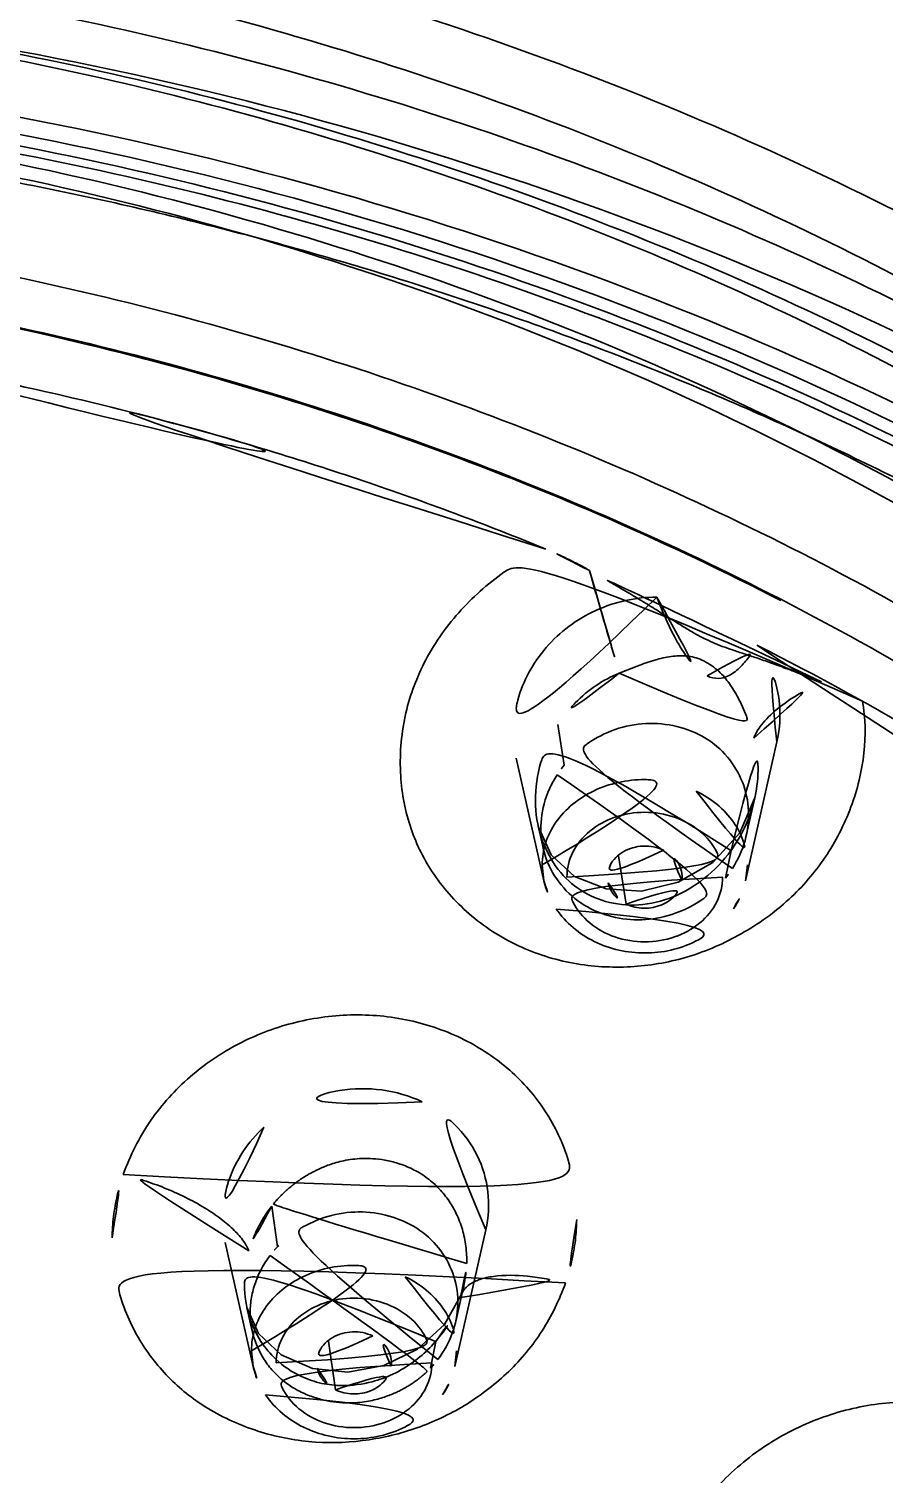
# Model space of a CAD drawing. Extents: x 16296684858 to 16296688009, y -37409618718 to -37409616409.
# Drawn here: x 16296685870.95 to 16296685881.24, y -37409617573.46 to -37409617556.06 of the extents above; entities that cross this region are included whole.
import ezdxf

# ---------------------------------------------------------------- set-up
doc = ezdxf.new("R2010")
doc.units = 0
doc.header["$LTSCALE"] = 10
doc.header["$MEASUREMENT"] = 0
doc.layers.get('0').update_dxf_attribs({"linetype": 'CONTINUOUS'})

msp = doc.modelspace()

# ---------------------------------------------------------------- linework, layer by layer
at = {"color": 7, "linetype": 'Continuous', "lineweight": 30}
for p, q in [((16296685877.391529, -37409617564.923363), (16296685877.318029, -37409617564.433937)), ((16296685879.577379, -37409617566.314636), (16296685879.955139, -37409617564.64045)), ((16296685877.14979, -37409617566.314331), (16296685876.81708, -37409617564.838074)), ((16296685879.58532, -37409617565.770409), (16296685879.68734, -37409617565.317963)), ((16296685877.08083, -37409617565.656754), (16296685877.139271, -37409617565.916206)), ((16296685879.33618, -37409617566.281693), (16296685879.40189, -37409617565.950882)), ((16296685877.14979, -37409617566.314331), (16296685877.128611, -37409617566.124779)), ((16296685878.13862, -37409617566.595169), (16296685878.0485, -37409617566.014023)), ((16296685879.598619, -37409617566.124779), (16296685879.577379, -37409617566.314636)), ((16296685873.94206, -37409617570.723213), (16296685873.872629, -37409617570.234093)), ((16296685876.07757, -37409617572.165024), (16296685876.449051, -37409617570.518623)), ((16296685873.649969, -37409617572.164726), (16296685873.313259, -37409617570.670677)), ((16296685876.087391, -37409617571.623718), (16296685876.185289, -37409617571.189537)), ((16296685876.18367, -37409617571.196541), (16296685876.15345, -37409617571.302612)), ((16296685873.574671, -37409617571.453133), (16296685873.63875, -37409617571.737801)), ((16296685874.6388, -37409617572.445557), (16296685874.55477, -37409617571.858833)), ((16296685875.785931, -37409617572.182854), (16296685875.84679, -37409617571.862373)), ((16296685873.649969, -37409617572.164726), (16296685873.62878, -37409617571.975159)), ((16296685876.098789, -37409617571.975159), (16296685876.07757, -37409617572.165024))]:
    msp.add_line(p, q, dxfattribs=at)
for points in [[(16296685879.68367, -37409617565.325668), (16296685879.50654, -37409617565.738297), (16296685879.183331, -37409617566.093491), (16296685878.766109, -37409617566.333618), (16296685878.323561, -37409617566.439903), (16296685877.898359, -37409617566.413368), (16296685877.51581, -37409617566.262917), (16296685877.235571, -37409617566.003616), (16296685877.08305, -37409617565.667603)], [(16296685873.94203, -37409617570.723213), (16296685873.946751, -37409617570.71814), (16296685873.951811, -37409617570.713089), (16296685873.956779, -37409617570.707863)], [(16296685876.1535, -37409617571.302467), (16296685875.95451, -37409617571.659897), (16296685875.62846, -37409617571.957771), (16296685875.222059, -37409617572.154091), (16296685874.790119, -37409617572.231453), (16296685874.364639, -37409617572.188271), (16296685873.984831, -37409617572.02491), (16296685873.714081, -37409617571.768066), (16296685873.574221, -37409617571.452583)]]:
    msp.add_lwpolyline(points, dxfattribs=at)
for centre, radius, start, end in [((16296685879.009859, -37409617567.695053), 4.055604, 60.8764751, 68.5649919), ((16296685878.404131, -37409617565.743172), 1.302863, 141.0051404, 147.2292129), ((16296685878.353201, -37409617565.485458), 1.26501, 320.9915702, 327.3372435), ((16296685874.858629, -37409617571.591904), 1.262833, 136.5356907, 142.7327276), ((16296685874.639561, -37409617570.832451), 1.586865, 319.5316329, 341.5530378), ((16296685874.89599, -37409617571.338867), 1.226493, 316.5191887, 322.8430989)]:
    msp.add_arc(centre, radius, start, end, dxfattribs=at)
for points, knots in [([(16296685838.436371, -37409617553.029137), (16296685840.97139, -37409617551.585327), (16296685846.404711, -37409617549.172546), (16296685855.129419, -37409617547.109581), (16296685864.175039, -37409617546.626968), (16296685873.1404, -37409617547.746811), (16296685881.63249, -37409617550.422127), (16296685889.27632, -37409617554.54583), (16296685895.72501, -37409617559.943871), (16296685899.087959, -37409617564.327873), (16296685900.45472, -37409617566.63784)], [0, 0, 0, 0, 0.12552644, 0.253952699, 0.383757922, 0.513215735, 0.640651098, 0.76469359, 0.884512769, 1, 1, 1, 1]), ([(16296685838.592569, -37409617553.293793), (16296685841.094, -37409617551.886131), (16296685846.44771, -37409617549.53054), (16296685855.034121, -37409617547.500923), (16296685863.93799, -37409617546.997887), (16296685872.77363, -37409617548.044617), (16296685881.162519, -37409617550.597397), (16296685888.743959, -37409617554.553101), (16296685895.184231, -37409617559.745941), (16296685898.591021, -37409617563.976387), (16296685899.993099, -37409617566.210403)], [0, 0, 0, 0, 0.125457381, 0.253874606, 0.383717193, 0.513251754, 0.64078535, 0.764908658, 0.884716325, 1, 1, 1, 1]), ([(16296685899.015511, -37409617584.328484), (16296685899.01543, -37409617582.924667), (16296685898.780069, -37409617580.100922), (16296685897.7309, -37409617575.959862), (16296685896.008261, -37409617571.983223), (16296685893.647949, -37409617568.24762), (16296685890.6971, -37409617564.822037), (16296685887.212959, -37409617561.769478), (16296685883.261761, -37409617559.14563), (16296685878.917669, -37409617556.998444), (16296685874.26136, -37409617555.367363), (16296685869.380131, -37409617554.282806), (16296685866.042589, -37409617553.938744), (16296685864.36381, -37409617553.862343)], [0, 0, 0, 0, 0.082872383, 0.166372417, 0.251125844, 0.337635245, 0.426243483, 0.517115681, 0.610243305, 0.705455563, 0.802445015, 0.900793155, 1, 1, 1, 1]), ([(16296685864.36385, -37409617554.529388), (16296685866.00453, -37409617554.605698), (16296685869.26609, -37409617554.945137), (16296685874.03565, -37409617556.009369), (16296685878.58489, -37409617557.607162), (16296685882.828671, -37409617559.708763), (16296685886.688299, -37409617562.27562), (16296685890.091431, -37409617565.260918), (16296685892.973499, -37409617568.610229), (16296685895.278681, -37409617572.262077), (16296685896.961, -37409617576.149147), (16296685897.98559, -37409617580.196617), (16296685898.215441, -37409617582.956413), (16296685898.215509, -37409617584.328484)], [0, 0, 0, 0, 0.099211066, 0.197559421, 0.29454633, 0.389754587, 0.482877991, 0.573746824, 0.662353343, 0.748863091, 0.83361891, 0.917122913, 1, 1, 1, 1]), ([(16296685899.665291, -37409617586.045883), (16296685899.665211, -37409617584.631042), (16296685899.430229, -37409617581.78392), (16296685898.382059, -37409617577.606354), (16296685896.660971, -37409617573.593384), (16296685894.301901, -37409617569.8181), (16296685891.34992, -37409617566.348503), (16296685887.858789, -37409617563.246948), (16296685883.89806, -37409617560.572929), (16296685879.540119, -37409617558.372978), (16296685874.86268, -37409617556.685989), (16296685869.95155, -37409617555.543823), (16296685864.900961, -37409617554.968437), (16296685859.80724, -37409617554.969658), (16296685854.763269, -37409617555.546333), (16296685849.86208, -37409617556.687202), (16296685845.194071, -37409617558.370506), (16296685840.84341, -37409617560.565277), (16296685836.887621, -37409617563.233139), (16296685833.39843, -37409617566.328491), (16296685830.444389, -37409617569.794228), (16296685828.080009, -37409617573.570251), (16296685826.352989, -37409617577.588867), (16296685825.30089, -37409617581.774803), (16296685825.06522, -37409617584.628159), (16296685825.0653, -37409617586.045883)], [0, 0, 0, 0, 0.039480573, 0.079296804, 0.119690272, 0.160821969, 0.203059758, 0.246376118, 0.290732494, 0.336042186, 0.382252965, 0.429155458, 0.47642631, 0.523791486, 0.570989488, 0.617786329, 0.663899361, 0.709132394, 0.753418549, 0.796672849, 0.838889695, 0.88006022, 0.920531113, 0.960438825, 1, 1, 1, 1]), ([(16296685901.025749, -37409617587.723747), (16296685901.02533, -37409617585.616272), (16296685900.516331, -37409617581.350456), (16296685898.269831, -37409617575.243042), (16296685894.639311, -37409617569.634277), (16296685889.777809, -37409617564.740517), (16296685883.87981, -37409617560.738632), (16296685877.17182, -37409617557.773514), (16296685869.908159, -37409617555.950706), (16296685862.361641, -37409617555.335838), (16296685854.81539, -37409617555.951241), (16296685847.552361, -37409617557.774353), (16296685840.84539, -37409617560.739868), (16296685834.94833, -37409617564.741814), (16296685830.08753, -37409617569.635674), (16296685826.45793, -37409617575.245049), (16296685824.21244, -37409617581.353127), (16296685823.70435, -37409617585.619324), (16296685823.70442, -37409617587.726952)], [0, 0, 0, 0, 0.056788102, 0.114505619, 0.173904519, 0.235421111, 0.299151519, 0.36485857, 0.43204217, 0.500009946, 0.567975549, 0.635153529, 0.700853634, 0.764575878, 0.826087762, 0.88548764, 0.94320817, 1, 1, 1, 1]), ([(16296685825.7153, -37409617586.045883), (16296685825.715219, -37409617584.655937), (16296685825.945749, -37409617581.858597), (16296685826.9751, -37409617577.753769), (16296685828.66584, -37409617573.810478), (16296685830.98344, -37409617570.100922), (16296685833.883381, -37409617566.692017), (16296685837.31287, -37409617563.644798), (16296685841.20385, -37409617561.017509), (16296685845.485069, -37409617558.855942), (16296685850.080441, -37409617557.198257), (16296685854.90572, -37409617556.075722), (16296685859.86862, -37409617555.510078), (16296685864.87429, -37409617555.511093), (16296685869.83116, -37409617556.077744), (16296685874.647551, -37409617557.198837), (16296685879.234699, -37409617558.852966), (16296685883.509781, -37409617561.00956), (16296685887.396749, -37409617563.630898), (16296685890.82514, -37409617566.672073), (16296685893.72794, -37409617570.077164), (16296685896.05167, -37409617573.78746), (16296685897.749189, -37409617577.73642), (16296685898.783381, -37409617581.849541), (16296685899.015209, -37409617584.653061), (16296685899.015301, -37409617586.045883)], [0, 0, 0, 0, 0.039474285, 0.079290558, 0.119687987, 0.160818636, 0.203049312, 0.246357654, 0.290706797, 0.336012441, 0.382214469, 0.429115805, 0.476390614, 0.523763173, 0.570969719, 0.61777358, 0.66388826, 0.709126849, 0.753412861, 0.796664323, 0.838879123, 0.880053881, 0.920533265, 0.960444101, 1, 1, 1, 1]), ([(16296685898.21537, -37409617585.436478), (16296685898.21529, -37409617584.064407), (16296685897.985439, -37409617581.304558), (16296685896.960819, -37409617577.257057), (16296685895.278469, -37409617573.36998), (16296685892.973261, -37409617569.718117), (16296685890.09116, -37409617566.368797), (16296685886.688009, -37409617563.38353), (16296685882.828369, -37409617560.816689), (16296685878.58461, -37409617558.715111), (16296685874.0354, -37409617557.117332), (16296685869.26589, -37409617556.053146), (16296685866.00437, -37409617555.713707), (16296685864.36371, -37409617555.637398)], [0, 0, 0, 0, 0.082878256, 0.16638322, 0.251139803, 0.337650112, 0.426256973, 0.517125903, 0.610249134, 0.705456924, 0.802443058, 0.900790326, 1, 1, 1, 1]), ([(16296685824.372299, -37409617587.729851), (16296685824.389709, -37409617585.667099), (16296685824.920071, -37409617581.495628), (16296685827.157881, -37409617575.531593), (16296685830.739889, -37409617570.058937), (16296685835.517509, -37409617565.28669), (16296685841.301821, -37409617561.386047), (16296685847.87216, -37409617558.496536), (16296685854.98189, -37409617556.72081), (16296685862.366079, -37409617556.122093), (16296685869.7502, -37409617556.721718), (16296685876.859751, -37409617558.498306), (16296685883.429831, -37409617561.388519), (16296685889.21382, -37409617565.28978), (16296685893.991131, -37409617570.062508), (16296685897.57283, -37409617575.535507), (16296685899.81036, -37409617581.499786), (16296685900.340521, -37409617585.671387), (16296685900.357821, -37409617587.734192)], [0, 0, 0, 0, 0.05678601, 0.114514615, 0.173928905, 0.235458901, 0.299192793, 0.364892258, 0.432055309, 0.499996706, 0.567938184, 0.635101458, 0.700801363, 0.764536033, 0.826067175, 0.885482865, 0.943212823, 1, 1, 1, 1]), ([(16296685900.114321, -37409617587.75853), (16296685900.098921, -37409617585.708107), (16296685899.57535, -37409617581.561142), (16296685897.3554, -37409617575.631157), (16296685893.79826, -37409617570.189163), (16296685889.051649, -37409617565.443123), (16296685883.303459, -37409617561.563499), (16296685876.77319, -37409617558.689217), (16296685869.7062, -37409617556.922401), (16296685862.366079, -37409617556.326073), (16296685855.02593, -37409617556.921509), (16296685847.958879, -37409617558.687431), (16296685841.428499, -37409617561.56086), (16296685835.68012, -37409617565.43972), (16296685830.933201, -37409617570.185097), (16296685827.375641, -37409617575.62664), (16296685825.15523, -37409617581.556343), (16296685824.63135, -37409617585.703239), (16296685824.61581, -37409617587.753677)], [0, 0, 0, 0, 0.056786885, 0.114515065, 0.173928584, 0.235458445, 0.299193404, 0.364895142, 0.432061271, 0.500005875, 0.567949921, 0.635114431, 0.700813793, 0.7645461, 0.826073551, 0.885485329, 0.943212676, 1, 1, 1, 1]), ([(16296685825.065081, -37409617587.803146), (16296685825.065001, -37409617586.388947), (16296685825.2994, -37409617583.543716), (16296685826.34602, -37409617579.367928), (16296685828.06666, -37409617575.352631), (16296685830.42688, -37409617571.574692), (16296685833.38052, -37409617568.103554), (16296685836.871, -37409617565.002708), (16296685840.83256, -37409617562.328232), (16296685845.191351, -37409617560.128403), (16296685849.866619, -37409617558.442833), (16296685854.77206, -37409617557.301949), (16296685859.817301, -37409617556.726303), (16296685864.90942, -37409617556.726303), (16296685869.95471, -37409617557.301949), (16296685874.860279, -37409617558.442833), (16296685879.535721, -37409617560.128403), (16296685883.89476, -37409617562.328232), (16296685887.856609, -37409617565.002708), (16296685891.347441, -37409617568.103554), (16296685894.301451, -37409617571.574692), (16296685896.66209, -37409617575.3526), (16296685898.383181, -37409617579.367897), (16296685899.43026, -37409617583.543694), (16296685899.665001, -37409617586.388939), (16296685899.66507, -37409617587.803146)], [0, 0, 0, 0, 0.039462523, 0.07924376, 0.119632051, 0.160859264, 0.203083381, 0.246380295, 0.290743779, 0.336091656, 0.382276139, 0.429096748, 0.476314654, 0.523667787, 0.570886287, 0.617708052, 0.663894185, 0.709244101, 0.753609884, 0.796909198, 0.83913564, 0.880364919, 0.920754837, 0.960537117, 1, 1, 1, 1]), ([(16296685839.557079, -37409617563.098343), (16296685842.86722, -37409617560.98555), (16296685850.302469, -37409617557.734222), (16296685862.368971, -37409617556.11248), (16296685874.435061, -37409617557.737213), (16296685881.869511, -37409617560.990379), (16296685885.17914, -37409617563.104012)], [0, 0, 0, 0, 0.246043081, 0.499999746, 0.753956551, 1, 1, 1, 1]), ([(16296685884.816931, -37409617563.627937), (16296685883.240271, -37409617562.524971), (16296685879.85277, -37409617560.557549), (16296685874.32424, -37409617558.419533), (16296685868.437059, -37409617557.110497), (16296685862.368999, -37409617556.669563), (16296685856.300819, -37409617557.108978), (16296685850.413321, -37409617558.416519), (16296685844.884239, -37409617560.553123), (16296685841.496241, -37409617562.519707), (16296685839.91931, -37409617563.622269)], [0, 0, 0, 0, 0.121278671, 0.245636091, 0.372230775, 0.5, 0.627769225, 0.75436391, 0.87872133, 1, 1, 1, 1]), ([(16296685825.285891, -37409617587.96347), (16296685825.285879, -37409617587.707138), (16296685825.296129, -37409617587.19426), (16296685825.31851, -37409617586.438667), (16296685825.385679, -37409617585.69912), (16296685825.451651, -37409617584.971497), (16296685825.5522, -37409617584.245209), (16296685825.674141, -37409617583.515228), (16296685825.80805, -37409617582.781288), (16296685825.9676, -37409617582.032753), (16296685826.16317, -37409617581.277687), (16296685826.38126, -37409617580.494408), (16296685826.63345, -37409617579.699692), (16296685826.928101, -37409617578.874527), (16296685827.24869, -37409617578.032402), (16296685827.63059, -37409617577.157257), (16296685828.044029, -37409617576.260536), (16296685828.533649, -37409617575.3218), (16296685829.069981, -37409617574.358788), (16296685829.700359, -37409617573.343353), (16296685830.39757, -37409617572.304428), (16296685831.21174, -37409617571.205521), (16296685832.117519, -37409617570.089462), (16296685833.16675, -37409617568.91555), (16296685834.330059, -37409617567.738876), (16296685835.656071, -37409617566.529533), (16296685837.10326, -37409617565.343529), (16296685838.7146, -37409617564.16584), (16296685840.44519, -37409617563.04184), (16296685842.324011, -37409617561.967651), (16296685844.30847, -37409617560.977867), (16296685846.414881, -37409617560.07225), (16296685848.60832, -37409617559.273773), (16296685850.893089, -37409617558.585228), (16296685853.239441, -37409617558.020531), (16296685855.64377, -37409617557.582497), (16296685858.0839, -37409617557.277901), (16296685860.55415, -37409617557.108192), (16296685863.037531, -37409617557.076561), (16296685865.52709, -37409617557.183723), (16296685868.006531, -37409617557.430542), (16296685870.46773, -37409617557.816833), (16296685872.89517, -37409617558.3414), (16296685875.279369, -37409617559.002617), (16296685877.60605, -37409617559.797493), (16296685879.864691, -37409617560.722481), (16296685882.043051, -37409617561.773117), (16296685884.12812, -37409617562.942627), (16296685886.110411, -37409617564.225143), (16296685887.97743, -37409617565.611023), (16296685889.72439, -37409617567.095238), (16296685891.3466, -37409617568.672348), (16296685892.839991, -37409617570.339218), (16296685894.197611, -37409617572.089203), (16296685895.41091, -37409617573.91217), (16296685896.473909, -37409617575.799316), (16296685897.38147, -37409617577.741478), (16296685898.12933, -37409617579.729057), (16296685898.71447, -37409617581.753517), (16296685899.13463, -37409617583.806648), (16296685899.387739, -37409617585.879662), (16296685899.44418, -37409617587.269547), (16296685899.44422, -37409617587.96347)], [0, 0, 0, 0, 0.007190914, 0.014390699, 0.021197445, 0.028018065, 0.034884836, 0.041759434, 0.048779693, 0.055812195, 0.063224423, 0.070656159, 0.078620257, 0.086607574, 0.095234104, 0.103891932, 0.113388313, 0.122928724, 0.133585619, 0.144304038, 0.156447333, 0.168675758, 0.182657578, 0.196755371, 0.212828127, 0.229053252, 0.247080326, 0.265290118, 0.28501589, 0.30493842, 0.325971293, 0.347192247, 0.369225933, 0.391418619, 0.41409903, 0.43689168, 0.45994238, 0.483047501, 0.506317209, 0.529578279, 0.552915605, 0.57617996, 0.59943031, 0.622546252, 0.645549679, 0.668364682, 0.690974428, 0.713353614, 0.735386226, 0.757163423, 0.778535544, 0.7996462, 0.820584076, 0.841267779, 0.861726601, 0.881960123, 0.901971914, 0.921806839, 0.94147382, 0.961027832, 0.980533417, 1, 1, 1, 1]), ([(16296685884.675949, -37409617563.858162), (16296685883.119909, -37409617562.743118), (16296685879.766569, -37409617560.752548), (16296685874.275579, -37409617558.588226), (16296685868.415409, -37409617557.262222), (16296685862.368959, -37409617556.815453), (16296685856.322399, -37409617557.260696), (16296685850.46191, -37409617558.585228), (16296685844.970381, -37409617560.748169), (16296685841.61656, -37409617562.7379), (16296685840.06023, -37409617563.852524)], [0, 0, 0, 0, 0.12116473, 0.245498095, 0.372141908, 0.500000532, 0.627858983, 0.754502445, 0.878835522, 1, 1, 1, 1]), ([(16296685896.56522, -37409617586.636948), (16296685896.56514, -37409617585.340134), (16296685896.349779, -37409617582.729912), (16296685895.388781, -37409617578.898987), (16296685893.810249, -37409617575.218567), (16296685891.646669, -37409617571.756653), (16296685888.94006, -37409617568.575783), (16296685885.7397, -37409617565.732689), (16296685882.109079, -37409617563.281502), (16296685878.115459, -37409617561.265259), (16296685873.82918, -37409617559.718819), (16296685869.328171, -37409617558.671181), (16296685864.69735, -37409617558.1427), (16296685860.025669, -37409617558.143051), (16296685855.399309, -37409617558.67141), (16296685850.90461, -37409617559.717232), (16296685846.62393, -37409617561.260437), (16296685842.634621, -37409617563.272476), (16296685839.007271, -37409617565.718437), (16296685835.808109, -37409617568.555946), (16296685833.09918, -37409617571.733337), (16296685830.9303, -37409617575.19622), (16296685829.34597, -37409617578.882263), (16296685828.38117, -37409617582.72123), (16296685828.16515, -37409617585.33741), (16296685828.16523, -37409617586.636948)], [0, 0, 0, 0, 0.039467512, 0.079288874, 0.119704634, 0.16084154, 0.203071313, 0.24638142, 0.290724294, 0.336020102, 0.382189092, 0.429075161, 0.476349266, 0.523730432, 0.570947826, 0.617756344, 0.663861518, 0.709106572, 0.753390268, 0.796640123, 0.838851502, 0.880032855, 0.920531911, 0.960449584, 1, 1, 1, 1]), ([(16296685828.865219, -37409617586.636948), (16296685828.86516, -37409617585.36657), (16296685829.07584, -37409617582.809853), (16296685830.016701, -37409617579.057571), (16296685831.562269, -37409617575.452873), (16296685833.681021, -37409617572.061829), (16296685836.33214, -37409617568.94558), (16296685839.467529, -37409617566.159981), (16296685843.024549, -37409617563.758553), (16296685846.9366, -37409617561.783699), (16296685851.134529, -37409617560.269363), (16296685855.542179, -37409617559.243553), (16296685860.07687, -37409617558.726021), (16296685864.65173, -37409617558.726181), (16296685869.18256, -37409617559.24334), (16296685873.5849, -37409617560.267212), (16296685877.77836, -37409617561.778473), (16296685881.687099, -37409617563.74929), (16296685885.24169, -37409617566.145653), (16296685888.376619, -37409617568.925789), (16296685891.030809, -37409617572.038612), (16296685893.155621, -37409617575.430672), (16296685894.70776, -37409617579.04097), (16296685895.65324, -37409617582.801224), (16296685895.86515, -37409617585.363876), (16296685895.865219, -37409617586.636948)], [0, 0, 0, 0, 0.039470344, 0.079285515, 0.119694774, 0.160825485, 0.203058535, 0.246381229, 0.290734148, 0.336032795, 0.382191341, 0.42906277, 0.476322219, 0.523690669, 0.570898633, 0.617701681, 0.663807516, 0.709064969, 0.753365147, 0.796632508, 0.838852555, 0.880033368, 0.920530722, 0.960445513, 1, 1, 1, 1]), ([(16296685879.999599, -37409617562.93956), (16296685877.3265, -37409617561.561699), (16296685871.54183, -37409617559.459808), (16296685862.36384, -37409617558.409317), (16296685853.18598, -37409617559.459732), (16296685847.401501, -37409617561.561546), (16296685844.72854, -37409617562.939377)], [0, 0, 0, 0, 0.247161741, 0.500008756, 0.752849527, 1, 1, 1, 1]), ([(16296685868.865141, -37409617559.977676), (16296685869.704941, -37409617560.115997), (16296685873.005381, -37409617560.769333), (16296685876.22257, -37409617561.853279), (16296685878.507259, -37409617562.899292)], [0, 0, 0, 0, 0.253013413, 1, 1, 1, 1]), ([(16296685877.17219, -37409617562.320183), (16296685876.44865, -37409617562.023338), (16296685874.97002, -37409617561.471283), (16296685872.687111, -37409617560.778793), (16296685871.126671, -37409617560.409981), (16296685870.33581, -37409617560.248642)], [0, 0, 0, 0, 0.328011538, 0.661460744, 1, 1, 1, 1]), ([(16296685877.69767, -37409617562.577103), (16296685877.63833, -37409617562.543579), (16296685877.520889, -37409617562.480133), (16296685877.345579, -37409617562.394409), (16296685877.22921, -37409617562.343567), (16296685877.17219, -37409617562.320183)], [0, 0, 0, 0, 0.349324033, 0.68406473, 1, 1, 1, 1]), ([(16296685880.98403, -37409617564.152382), (16296685881.02029, -37409617564.356758), (16296685881.02746, -37409617564.794296), (16296685880.868469, -37409617565.438744), (16296685880.559731, -37409617566.042709), (16296685880.107719, -37409617566.568069), (16296685879.54199, -37409617566.970482), (16296685878.906679, -37409617567.251343), (16296685878.230499, -37409617567.372833), (16296685877.542061, -37409617567.343857), (16296685876.86628, -37409617567.142509), (16296685876.270309, -37409617566.771553), (16296685875.814739, -37409617566.272881), (16296685875.518221, -37409617565.688339), (16296685875.394381, -37409617565.029694), (16296685875.44516, -37409617564.341049), (16296685875.68799, -37409617563.663773), (16296685876.100309, -37409617563.068871), (16296685876.612989, -37409617562.61348), (16296685876.99128, -37409617562.385727), (16296685877.171841, -37409617562.320053)], [0, 0, 0, 0, 0.051118625, 0.106066793, 0.162020614, 0.21662313, 0.275104299, 0.331574398, 0.386334605, 0.442816159, 0.499779461, 0.55806621, 0.613503603, 0.664061619, 0.717493818, 0.776571167, 0.831986537, 0.89275689, 0.952683377, 1, 1, 1, 1]), ([(16296685877.69766, -37409617562.577103), (16296685877.730709, -37409617562.692772), (16296685877.797041, -37409617562.924103), (16296685877.893311, -37409617563.257309), (16296685877.979771, -37409617563.554062), (16296685878.033131, -37409617563.735123), (16296685878.05662, -37409617563.814247)], [0, 0, 0, 0, 0.280140806, 0.560422124, 0.807760527, 1, 1, 1, 1]), ([(16296685880.491949, -37409617563.91996), (16296685880.416691, -37409617563.891853), (16296685880.273701, -37409617563.837044), (16296685880.069269, -37409617563.759506), (16296685879.884001, -37409617563.691803), (16296685879.71603, -37409617563.633408), (16296685879.563419, -37409617563.582771), (16296685879.424879, -37409617563.537392), (16296685879.29854, -37409617563.493523), (16296685879.180639, -37409617563.446243), (16296685879.06542, -37409617563.391068), (16296685878.946489, -37409617563.325562), (16296685878.818291, -37409617563.24868), (16296685878.676861, -37409617563.160629), (16296685878.51977, -37409617563.062508), (16296685878.345221, -37409617562.954941), (16296685878.150749, -37409617562.837982), (16296685877.932699, -37409617562.710983), (16296685877.778761, -37409617562.623482), (16296685877.69767, -37409617562.577103)], [0, 0, 0, 0, 0.077407942, 0.147533172, 0.210644734, 0.267432007, 0.318857683, 0.365553856, 0.407881536, 0.447686986, 0.487872133, 0.53086016, 0.578455695, 0.631874358, 0.691369343, 0.756901703, 0.829404778, 0.910000215, 1, 1, 1, 1]), ([(16296685878.507259, -37409617562.899292), (16296685878.256901, -37409617562.89814), (16296685877.75234, -37409617563.009377), (16296685877.239321, -37409617563.392113), (16296685876.958151, -37409617563.79805), (16296685876.77873, -37409617564.240242), (16296685876.766029, -37409617564.61055), (16296685876.81695, -37409617564.837486)], [0, 0, 0, 0, 0.257315871, 0.512371366, 0.637805096, 0.760952794, 1, 1, 1, 1]), ([(16296685878.507259, -37409617562.899292), (16296685878.570709, -37409617563.06031), (16296685878.67761, -37409617563.308884), (16296685878.868561, -37409617563.634712), (16296685879.01284, -37409617563.799179), (16296685879.113701, -37409617563.847641)], [0, 0, 0, 0, 0.454753354, 0.705942112, 1, 1, 1, 1]), ([(16296685879.113701, -37409617563.847641), (16296685879.157129, -37409617563.868523), (16296685879.24276, -37409617563.888359), (16296685879.35565, -37409617563.858994), (16296685879.43734, -37409617563.808929), (16296685879.527081, -37409617563.733017), (16296685879.61982, -37409617563.622437), (16296685879.68322, -37409617563.527367), (16296685879.713079, -37409617563.478867)], [0, 0, 0, 0, 0.187091175, 0.323578908, 0.44276033, 0.556557569, 0.778840813, 1, 1, 1, 1]), ([(16296685879.713079, -37409617563.478867), (16296685881.162951, -37409617564.209579), (16296685883.929411, -37409617565.851021), (16296685886.427959, -37409617567.879951), (16296685887.57357, -37409617568.969681)], [0, 0, 0, 0, 0.506628515, 1, 1, 1, 1]), ([(16296685878.05662, -37409617563.814247), (16296685878.13846, -37409617563.782021), (16296685878.2876, -37409617563.72123), (16296685878.502871, -37409617563.647087), (16296685878.69957, -37409617563.605698), (16296685878.8939, -37409617563.598808), (16296685879.08597, -37409617563.663017), (16296685879.254299, -37409617563.780853), (16296685879.38796, -37409617563.938789), (16296685879.496031, -37409617564.122383), (16296685879.59642, -37409617564.341209), (16296685879.651489, -37409617564.506111), (16296685879.676901, -37409617564.595932)], [0, 0, 0, 0, 0.120190622, 0.220131029, 0.310564231, 0.39438051, 0.48236064, 0.582041768, 0.671507609, 0.762990436, 0.872438418, 1, 1, 1, 1]), ([(16296685879.95516, -37409617564.640373), (16296685879.999861, -37409617564.442162), (16296685880.00861, -37409617564.023117), (16296685879.83482, -37409617563.639999), (16296685879.713079, -37409617563.478867)], [0, 0, 0, 0, 0.501506186, 1, 1, 1, 1]), ([(16296685878.05652, -37409617563.813919), (16296685877.958639, -37409617563.853523), (16296685877.76857, -37409617563.955757), (16296685877.517139, -37409617564.166138), (16296685877.378519, -37409617564.339737), (16296685877.318029, -37409617564.433937)], [0, 0, 0, 0, 0.323986003, 0.656468502, 1, 1, 1, 1]), ([(16296685879.676901, -37409617564.595932), (16296685879.686899, -37409617564.569077), (16296685879.713831, -37409617564.513412), (16296685879.79711, -37409617564.393501), (16296685879.956079, -37409617564.23954), (16296685880.20089, -37409617564.068291), (16296685880.39146, -37409617563.968246), (16296685880.491949, -37409617563.91996)], [0, 0, 0, 0, 0.079251723, 0.171533356, 0.404156947, 0.689424983, 1, 1, 1, 1]), ([(16296685879.418159, -37409617566.168167), (16296685879.48506, -37409617566.063843), (16296685879.587231, -37409617565.838081), (16296685879.632971, -37409617565.473877), (16296685879.55658, -37409617565.120667), (16296685879.372869, -37409617564.811508), (16296685879.095461, -37409617564.574341), (16296685878.750071, -37409617564.43914), (16296685878.375111, -37409617564.403763), (16296685878.00058, -37409617564.477226), (16296685877.660151, -37409617564.651649), (16296685877.471121, -37409617564.82515), (16296685877.391529, -37409617564.923347)], [0, 0, 0, 0, 0.101427857, 0.199465615, 0.295471305, 0.391696074, 0.488846073, 0.588551293, 0.690528083, 0.793188425, 0.896556637, 1, 1, 1, 1]), ([(16296685879.40082, -37409617565.950142), (16296685879.309731, -37409617566.077316), (16296685879.09874, -37409617566.29763), (16296685878.713739, -37409617566.527107), (16296685878.29808, -37409617566.628487), (16296685877.893259, -37409617566.586739), (16296685877.542749, -37409617566.421509), (16296685877.27305, -37409617566.146744), (16296685877.09189, -37409617565.782051), (16296685877.023371, -37409617565.34436), (16296685877.09309, -37409617564.872833), (16296685877.232491, -37409617564.57518), (16296685877.32188, -37409617564.436371)], [0, 0, 0, 0, 0.109847368, 0.210905146, 0.311106005, 0.404812009, 0.491155857, 0.577891454, 0.670078756, 0.772782663, 0.884067305, 1, 1, 1, 1]), ([(16296685879.40189, -37409617565.950882), (16296685879.472771, -37409617565.852402), (16296685879.591841, -37409617565.643806), (16296685879.70414, -37409617565.300247), (16296685879.741449, -37409617564.945267), (16296685879.707211, -37409617564.707787), (16296685879.67643, -37409617564.596039)], [0, 0, 0, 0, 0.255404242, 0.501154412, 0.756016867, 1, 1, 1, 1]), ([(16296685877.30862, -37409617565.037956), (16296685877.23954, -37409617565.145462), (16296685877.13518, -37409617565.376534), (16296685877.095131, -37409617565.746513), (16296685877.17729, -37409617566.103462), (16296685877.37262, -37409617566.414429), (16296685877.66128, -37409617566.647171), (16296685878.008141, -37409617566.773483), (16296685878.37516, -37409617566.799179), (16296685878.73987, -37409617566.721474), (16296685879.07272, -37409617566.549179), (16296685879.25836, -37409617566.377792), (16296685879.33618, -37409617566.281693)], [0, 0, 0, 0, 0.104607273, 0.20374415, 0.299471612, 0.398986338, 0.498810235, 0.59735527, 0.696593983, 0.796243755, 0.898771119, 1, 1, 1, 1]), ([(16296685877.128611, -37409617566.124779), (16296685877.128599, -37409617566.035004), (16296685877.15807, -37409617565.851646), (16296685877.330521, -37409617565.509377), (16296685877.740829, -37409617565.183167), (16296685878.362551, -37409617565.051117), (16296685878.79097, -37409617565.143013), (16296685878.98106, -37409617565.23436)], [0, 0, 0, 0, 0.112241662, 0.227674025, 0.472746694, 0.736357054, 1, 1, 1, 1]), ([(16296685878.98106, -37409617565.23436), (16296685879.15778, -37409617565.31929), (16296685879.39698, -37409617565.50972), (16296685879.56908, -37409617565.85157), (16296685879.59861, -37409617566.034981), (16296685879.598619, -37409617566.124779)], [0, 0, 0, 0, 0.518427508, 0.762545256, 1, 1, 1, 1]), ([(16296685877.42635, -37409617566.270714), (16296685877.42634, -37409617566.168388), (16296685877.47887, -37409617565.955116), (16296685877.693399, -37409617565.696983), (16296685878.0035, -37409617565.528931), (16296685878.36352, -37409617565.47081), (16296685878.723551, -37409617565.528931), (16296685879.033689, -37409617565.696968), (16296685879.24827, -37409617565.955093), (16296685879.300831, -37409617566.168358), (16296685879.300831, -37409617566.270714)], [0, 0, 0, 0, 0.114310562, 0.235125245, 0.364642592, 0.49997985, 0.635319504, 0.764849306, 0.885681429, 1, 1, 1, 1]), ([(16296685878.58868, -37409617565.946327), (16296685878.51346, -37409617565.910156), (16296685878.342569, -37409617565.877037), (16296685878.101959, -37409617565.944344), (16296685877.92625, -37409617566.111717), (16296685877.90748, -37409617566.270439), (16296685877.92231, -37409617566.339203)], [0, 0, 0, 0, 0.267270618, 0.532086937, 0.774803715, 1, 1, 1, 1]), ([(16296685878.810881, -37409617566.307404), (16296685878.819241, -37409617566.236908), (16296685878.78161, -37409617566.079453), (16296685878.658529, -37409617565.980133), (16296685878.58868, -37409617565.946327)], [0, 0, 0, 0, 0.477736746, 1, 1, 1, 1]), ([(16296685879.300831, -37409617566.270714), (16296685879.30084, -37409617566.37307), (16296685879.24832, -37409617566.586327), (16296685879.0338, -37409617566.844437), (16296685878.723709, -37409617567.012489), (16296685878.363689, -37409617567.070648), (16296685878.003651, -37409617567.01252), (16296685877.693489, -37409617566.84449), (16296685877.47891, -37409617566.586357), (16296685877.426359, -37409617566.37307), (16296685877.42635, -37409617566.270714)], [0, 0, 0, 0, 0.114308662, 0.235119327, 0.364633877, 0.499970622, 0.635312412, 0.764855095, 0.885690785, 1, 1, 1, 1]), ([(16296685877.92231, -37409617566.339203), (16296685877.933929, -37409617566.393066), (16296685877.98947, -37409617566.499458), (16296685878.08497, -37409617566.569366), (16296685878.13862, -37409617566.595169)], [0, 0, 0, 0, 0.480794706, 1, 1, 1, 1]), ([(16296685878.13862, -37409617566.595169), (16296685878.20471, -37409617566.626747), (16296685878.352831, -37409617566.660423), (16296685878.57029, -37409617566.619743), (16296685878.745501, -37409617566.498299), (16296685878.80344, -37409617566.370117), (16296685878.810881, -37409617566.307404)], [0, 0, 0, 0, 0.262822778, 0.526153515, 0.773387231, 1, 1, 1, 1]), ([(16296685877.29879, -37409617566.655937), (16296685877.41086, -37409617566.821518), (16296685877.742701, -37409617567.095787), (16296685878.36521, -37409617567.230583), (16296685878.98736, -37409617567.09449), (16296685879.318439, -37409617566.819458), (16296685879.43001, -37409617566.653633)], [0, 0, 0, 0, 0.244705046, 0.500077808, 0.755397943, 1, 1, 1, 1]), ([(16296685872.08633, -37409617569.851669), (16296685872.16836, -37409617569.623901), (16296685872.38559, -37409617569.18956), (16296685872.86978, -37409617568.657181), (16296685873.45462, -37409617568.259018), (16296685874.116051, -37409617568.004951), (16296685874.82163, -37409617567.902817), (16296685875.53384, -37409617567.968437), (16296685876.191549, -37409617568.198631), (16296685876.7542, -37409617568.572983), (16296685877.19116, -37409617569.075317), (16296685877.48481, -37409617569.694946), (16296685877.539709, -37409617570.158539), (16296685877.544109, -37409617570.395111)], [0, 0, 0, 0, 0.095066306, 0.18811073, 0.279595908, 0.370465522, 0.464026834, 0.557117171, 0.648606125, 0.734870755, 0.819540291, 0.907083462, 1, 1, 1, 1]), ([(16296685875.682831, -37409617568.977112), (16296685875.381411, -37409617568.83226), (16296685874.66844, -37409617568.740356), (16296685874.02636, -37409617569.053528), (16296685873.779079, -37409617569.282532)], [0, 0, 0, 0, 0.498053818, 1, 1, 1, 1]), ([(16296685876.44908, -37409617570.518433), (16296685876.482719, -37409617570.369202), (16296685876.501419, -37409617570.057953), (16296685876.36907, -37409617569.608757), (16296685876.08893, -37409617569.226753), (16296685875.8258, -37409617569.045837), (16296685875.682831, -37409617568.977112)], [0, 0, 0, 0, 0.24762265, 0.493663245, 0.74325026, 1, 1, 1, 1]), ([(16296685873.779079, -37409617569.282532), (16296685873.58954, -37409617569.458069), (16296685873.291599, -37409617569.896584), (16296685873.259081, -37409617570.431183), (16296685873.31373, -37409617570.672729)], [0, 0, 0, 0, 0.510533938, 1, 1, 1, 1]), ([(16296685876.219641, -37409617570.925171), (16296685876.221991, -37409617570.855492), (16296685876.215599, -37409617570.716263), (16296685876.17301, -37409617570.513634), (16296685876.10022, -37409617570.324013), (16296685876.00053, -37409617570.152893), (16296685875.877279, -37409617570.004333), (16296685875.73241, -37409617569.880386), (16296685875.570471, -37409617569.784042), (16296685875.402611, -37409617569.71698), (16296685875.24152, -37409617569.677391), (16296685875.095079, -37409617569.659973), (16296685874.963989, -37409617569.658257), (16296685874.847151, -37409617569.667664), (16296685874.74345, -37409617569.684937), (16296685874.65164, -37409617569.707611), (16296685874.5704, -37409617569.733513), (16296685874.498369, -37409617569.761093), (16296685874.43432, -37409617569.789238), (16296685874.377239, -37409617569.817307), (16296685874.326309, -37409617569.844902), (16296685874.28079, -37409617569.871674), (16296685874.240021, -37409617569.897453), (16296685874.203409, -37409617569.922127), (16296685874.1705, -37409617569.945648), (16296685874.140869, -37409617569.967972), (16296685874.114161, -37409617569.989113), (16296685874.090031, -37409617570.009041), (16296685874.068199, -37409617570.027786), (16296685874.04842, -37409617570.045418), (16296685874.025419, -37409617570.066597), (16296685874.000429, -37409617570.090637), (16296685873.974461, -37409617570.116966), (16296685873.952829, -37409617570.1399), (16296685873.932489, -37409617570.162361), (16296685873.91338, -37409617570.183739), (16296685873.894211, -37409617570.208893), (16296685873.876909, -37409617570.222763), (16296685873.87257, -37409617570.234154)], [0, 0, 0, 0, 0.06380362, 0.126848236, 0.188687919, 0.248844021, 0.307236734, 0.364477774, 0.42243173, 0.478844637, 0.529242779, 0.573788294, 0.613479269, 0.649004338, 0.680888713, 0.709571513, 0.735445183, 0.758859277, 0.780109222, 0.799435643, 0.817040406, 0.833089555, 0.847751234, 0.86117249, 0.873472128, 0.884754262, 0.89511331, 0.904633098, 0.913388763, 0.92144726, 0.928869211, 0.942003627, 0.953168985, 0.962699239, 0.970844047, 0.980906362, 0.988857839, 1, 1, 1, 1]), ([(16296685871.95137, -37409617570.616982), (16296685871.95257, -37409617570.530769), (16296685871.964199, -37409617570.357887), (16296685872.009609, -37409617570.101433), (16296685872.057859, -37409617569.934067), (16296685872.08633, -37409617569.851669)], [0, 0, 0, 0, 0.331622685, 0.664790826, 1, 1, 1, 1]), ([(16296685873.598221, -37409617570.773369), (16296685873.581129, -37409617570.731354), (16296685873.53105, -37409617570.642601), (16296685873.416651, -37409617570.513573), (16296685873.25856, -37409617570.380074), (16296685872.9849, -37409617570.196404), (16296685872.66913, -37409617570.043167), (16296685872.336531, -37409617569.921638), (16296685872.16877, -37409617569.872757), (16296685872.08633, -37409617569.851669)], [0, 0, 0, 0, 0.074108598, 0.167965114, 0.282758866, 0.415305645, 0.711473722, 0.85955073, 1, 1, 1, 1]), ([(16296685873.872629, -37409617570.234093), (16296685873.83112, -37409617570.287086), (16296685873.754511, -37409617570.398933), (16296685873.661989, -37409617570.580017), (16296685873.61624, -37409617570.708107), (16296685873.597811, -37409617570.773277)], [0, 0, 0, 0, 0.331832416, 0.666121852, 1, 1, 1, 1]), ([(16296685875.873489, -37409617572.079681), (16296685875.945959, -37409617571.98407), (16296685876.061899, -37409617571.773376), (16296685876.133421, -37409617571.423523), (16296685876.0835, -37409617571.073669), (16296685875.923, -37409617570.758812), (16296685875.665279, -37409617570.507057), (16296685875.33342, -37409617570.34906), (16296685874.965179, -37409617570.28595), (16296685874.590071, -37409617570.327919), (16296685874.24227, -37409617570.469093), (16296685874.042669, -37409617570.620377), (16296685873.956779, -37409617570.707863)], [0, 0, 0, 0, 0.099991449, 0.197126421, 0.292642821, 0.388853193, 0.486655234, 0.587419783, 0.690573143, 0.79428125, 0.897822963, 1, 1, 1, 1]), ([(16296685877.544109, -37409617570.395111), (16296685877.5434, -37409617570.477631), (16296685877.531481, -37409617570.646629), (16296685877.487289, -37409617570.902817), (16296685877.438021, -37409617571.073227), (16296685877.4091, -37409617571.158974)], [0, 0, 0, 0, 0.317948021, 0.651317096, 1, 1, 1, 1]), ([(16296685877.4091, -37409617571.158974), (16296685877.336969, -37409617571.360497), (16296685877.15134, -37409617571.747742), (16296685876.74132, -37409617572.240173), (16296685876.238899, -37409617572.631699), (16296685875.66608, -37409617572.911331), (16296685875.04361, -37409617573.068123), (16296685874.39163, -37409617573.100647), (16296685873.740271, -37409617572.97821), (16296685873.153351, -37409617572.726791), (16296685872.660139, -37409617572.357109), (16296685872.2773, -37409617571.884232), (16296685872.006689, -37409617571.293411), (16296685871.95293, -37409617570.847107), (16296685871.95137, -37409617570.616982)], [0, 0, 0, 0, 0.084035079, 0.166789314, 0.249348881, 0.332350238, 0.415190687, 0.49977982, 0.586607885, 0.673120055, 0.748208076, 0.826346572, 0.9096543, 1, 1, 1, 1]), ([(16296685873.85364, -37409617570.827209), (16296685873.815371, -37409617570.877617), (16296685873.74732, -37409617570.983093), (16296685873.671921, -37409617571.153099), (16296685873.62532, -37409617571.32914), (16296685873.60853, -37409617571.507896), (16296685873.62323, -37409617571.685852), (16296685873.66861, -37409617571.859383), (16296685873.742741, -37409617572.02372), (16296685873.84317, -37409617572.173653), (16296685873.966311, -37409617572.304382), (16296685874.1091, -37409617572.412048), (16296685874.26438, -37409617572.49456), (16296685874.42301, -37409617572.552254), (16296685874.576031, -37409617572.587112), (16296685874.7176, -37409617572.603119), (16296685874.845209, -37409617572.604668), (16296685874.95862, -37409617572.595596), (16296685875.0592, -37409617572.579208), (16296685875.148491, -37409617572.558037), (16296685875.22794, -37409617572.53389), (16296685875.29866, -37409617572.508011), (16296685875.36171, -37409617572.481262), (16296685875.417931, -37409617572.454353), (16296685875.46796, -37409617572.427742), (16296685875.51243, -37409617572.401863), (16296685875.551991, -37409617572.376938), (16296685875.58725, -37409617572.353127), (16296685875.61883, -37409617572.330437), (16296685875.647289, -37409617572.308823), (16296685875.67313, -37409617572.28804), (16296685875.69676, -37409617572.268066), (16296685875.718189, -37409617572.24884), (16296685875.74852, -37409617572.221367), (16296685875.76935, -37409617572.197929), (16296685875.785931, -37409617572.182854)], [0, 0, 0, 0, 0.05228718, 0.103216984, 0.153082426, 0.202106425, 0.250836403, 0.299857728, 0.349593894, 0.399125085, 0.448273384, 0.497296666, 0.546216429, 0.593021242, 0.636357506, 0.675595184, 0.710525362, 0.741645925, 0.769479244, 0.794640584, 0.817413332, 0.83804929, 0.856844136, 0.873976943, 0.889535855, 0.903650083, 0.916481058, 0.928155629, 0.938810554, 0.948599672, 0.957685961, 0.966198184, 0.974169629, 0.981470331, 1, 1, 1, 1]), ([(16296685875.846319, -37409617571.861992), (16296685875.82412, -37409617571.888168), (16296685875.742161, -37409617571.977547), (16296685875.577511, -37409617572.120644), (16296685875.34251, -37409617572.260513), (16296685875.053591, -37409617572.367943), (16296685874.75983, -37409617572.40554), (16296685874.470091, -37409617572.375771), (16296685874.191891, -37409617572.281342), (16296685873.93416, -37409617572.110123), (16296685873.724251, -37409617571.856293), (16296685873.58272, -37409617571.552017), (16296685873.523439, -37409617571.175377), (16296685873.560841, -37409617570.906227), (16296685873.598221, -37409617570.773369)], [0, 0, 0, 0, 0.028860141, 0.101920327, 0.182560128, 0.257477327, 0.359848286, 0.428382461, 0.50081756, 0.605046172, 0.683823583, 0.775171122, 0.883924432, 1, 1, 1, 1]), ([(16296685873.62878, -37409617571.975159), (16296685873.62878, -37409617571.885384), (16296685873.658239, -37409617571.702026), (16296685873.830721, -37409617571.359756), (16296685874.241011, -37409617571.033546), (16296685874.86274, -37409617570.901489), (16296685875.291161, -37409617570.993393), (16296685875.481239, -37409617571.084747)], [0, 0, 0, 0, 0.112241662, 0.227674025, 0.472746694, 0.736357054, 1, 1, 1, 1]), ([(16296685876.14489, -37409617571.334579), (16296685876.15988, -37409617571.28949), (16296685876.18544, -37409617571.198853), (16296685876.21044, -37409617571.06179), (16296685876.218121, -37409617570.970306), (16296685876.219641, -37409617570.925171)], [0, 0, 0, 0, 0.341421019, 0.675579597, 1, 1, 1, 1]), ([(16296685875.481239, -37409617571.084747), (16296685875.657961, -37409617571.169701), (16296685875.897169, -37409617571.360123), (16296685876.06926, -37409617571.701942), (16296685876.098789, -37409617571.885361), (16296685876.098789, -37409617571.975159)], [0, 0, 0, 0, 0.518427508, 0.762545256, 1, 1, 1, 1]), ([(16296685876.14517, -37409617571.334663), (16296685876.15036, -37409617571.302582), (16296685876.177919, -37409617571.240501), (16296685876.262569, -37409617571.162827), (16296685876.388109, -37409617571.108093), (16296685876.62142, -37409617571.059227), (16296685876.89361, -37409617571.066269), (16296685877.18264, -37409617571.107224), (16296685877.333469, -37409617571.140007), (16296685877.4091, -37409617571.158974)], [0, 0, 0, 0, 0.068086592, 0.14620902, 0.243575077, 0.363511925, 0.66348471, 0.830367595, 1, 1, 1, 1]), ([(16296685873.926531, -37409617572.121117), (16296685873.926531, -37409617572.018753), (16296685873.97905, -37409617571.805511), (16296685874.193581, -37409617571.547371), (16296685874.503679, -37409617571.379333), (16296685874.863701, -37409617571.32119), (16296685875.22373, -37409617571.379333), (16296685875.533871, -37409617571.547348), (16296685875.748449, -37409617571.805481), (16296685875.80101, -37409617572.018753), (16296685875.80101, -37409617572.121117)], [0, 0, 0, 0, 0.114310177, 0.235124084, 0.364640863, 0.499978744, 0.635321184, 0.764849949, 0.885682912, 1, 1, 1, 1]), ([(16296685875.088869, -37409617571.796722), (16296685875.01395, -37409617571.760696), (16296685874.8438, -37409617571.727524), (16296685874.60396, -37409617571.793968), (16296685874.427959, -37409617571.959587), (16296685874.407749, -37409617572.117493), (16296685874.42177, -37409617572.186142)], [0, 0, 0, 0, 0.267135006, 0.53191908, 0.774818328, 1, 1, 1, 1]), ([(16296685875.31122, -37409617572.160019), (16296685875.32003, -37409617572.089172), (16296685875.283211, -37409617571.930367), (16296685875.159081, -37409617571.830688), (16296685875.088869, -37409617571.796722)], [0, 0, 0, 0, 0.477926597, 1, 1, 1, 1]), ([(16296685875.80101, -37409617572.121117), (16296685875.80102, -37409617572.22345), (16296685875.748489, -37409617572.436722), (16296685875.53397, -37409617572.694847), (16296685875.223869, -37409617572.8629), (16296685874.86385, -37409617572.921021), (16296685874.503811, -37409617572.8629), (16296685874.19368, -37409617572.694862), (16296685873.979099, -37409617572.436752), (16296685873.92654, -37409617572.22348), (16296685873.926531, -37409617572.121117)], [0, 0, 0, 0, 0.114310177, 0.235124084, 0.364640863, 0.499978744, 0.635321184, 0.764849949, 0.885682912, 1, 1, 1, 1]), ([(16296685874.42177, -37409617572.186142), (16296685874.432899, -37409617572.240662), (16296685874.488199, -37409617572.348663), (16296685874.5846, -37409617572.419487), (16296685874.6388, -37409617572.445557)], [0, 0, 0, 0, 0.480621712, 1, 1, 1, 1]), ([(16296685874.6388, -37409617572.445557), (16296685874.70471, -37409617572.477058), (16296685874.85232, -37409617572.511353), (16296685875.069469, -37409617572.470734), (16296685875.244249, -37409617572.349907), (16296685875.30345, -37409617572.222641), (16296685875.31122, -37409617572.160019)], [0, 0, 0, 0, 0.262642776, 0.52612117, 0.773189172, 1, 1, 1, 1]), ([(16296685873.798981, -37409617572.506302), (16296685873.911039, -37409617572.671913), (16296685874.24288, -37409617572.946167), (16296685874.865391, -37409617573.080963), (16296685875.48753, -37409617572.944862), (16296685875.818621, -37409617572.669861), (16296685875.930201, -37409617572.504028)], [0, 0, 0, 0, 0.244705046, 0.500077808, 0.755397943, 1, 1, 1, 1]), ([(16296685879.273529, -37409617573.574013), (16296685879.44804, -37409617573.393349), (16296685879.83535, -37409617573.07206), (16296685880.505211, -37409617572.748962), (16296685881.214331, -37409617572.58223), (16296685881.934361, -37409617572.584106), (16296685882.62339, -37409617572.749878), (16296685883.23345, -37409617573.077316), (16296685883.708321, -37409617573.544067), (16296685884.02396, -37409617574.111801), (16296685884.160521, -37409617574.74453), (16296685884.10803, -37409617575.403008), (16296685883.948839, -37409617575.818657), (16296685883.84774, -37409617576.018509)], [0, 0, 0, 0, 0.099699063, 0.197537911, 0.292700315, 0.386430891, 0.480779262, 0.571233662, 0.657868475, 0.741464712, 0.825518661, 0.911100986, 1, 1, 1, 1])]:
    msp.add_open_spline(points, degree=3, knots=knots, dxfattribs=at)
for points in [[(16296685877.14979, -37409617566.314331), (16296685877.177099, -37409617566.435501), (16296685877.22917, -37409617566.553047), (16296685877.29879, -37409617566.655937)], [(16296685879.43001, -37409617566.653633), (16296685879.4988, -37409617566.551392), (16296685879.550261, -37409617566.434837), (16296685879.577379, -37409617566.314636)], [(16296685873.649969, -37409617572.164726), (16296685873.67728, -37409617572.285912), (16296685873.729349, -37409617572.403427), (16296685873.798981, -37409617572.506302)], [(16296685875.930201, -37409617572.504028), (16296685875.99898, -37409617572.401787), (16296685876.050449, -37409617572.285217), (16296685876.07757, -37409617572.165024)]]:
    msp.add_open_spline(points, degree=3, dxfattribs=at)

doc.saveas('drawing.dxf')
